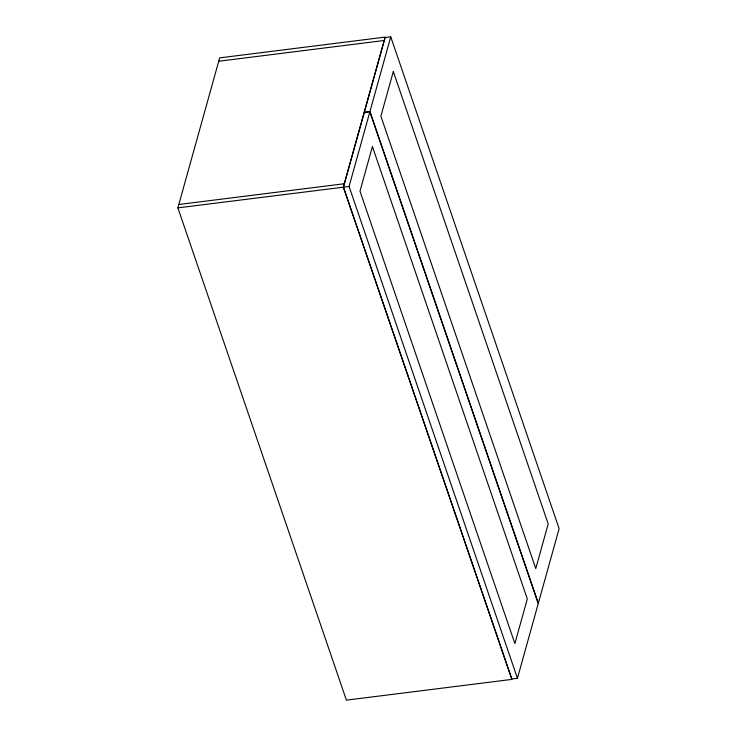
<?xml version="1.0" encoding="UTF-8"?>
<svg xmlns="http://www.w3.org/2000/svg" width="737" height="737" viewBox="0 0 737 737"><rect width="100%" height="100%" fill="white"/><g stroke="black" fill="none" stroke-linecap="round" stroke-linejoin="round"><path stroke-width="1.11" d="M177.875 207.871L219.663 57.873L385.11 37.117L343.322 187.124L511.865 679.394L346.418 700.15L177.875 207.871L349.071 186.479L369.854 111.849L364.244 112.558L343.451 187.18L511.828 678.961L517.448 678.261L538.231 603.631L369.854 111.849M369.965 111.471L390.748 36.85L385.138 37.55L364.345 112.181L369.965 111.471L538.342 603.262L559.125 528.632L390.748 36.85M218.723 61.245L384.17 40.498M178.815 204.499L344.262 183.743M349.071 186.479L517.448 678.261M372.425 146.543L359.988 191.169L514.877 643.567L527.314 598.941L372.425 146.543M393.318 71.544L380.882 116.17L535.771 568.568L548.208 523.943L393.318 71.544"/></g></svg>
